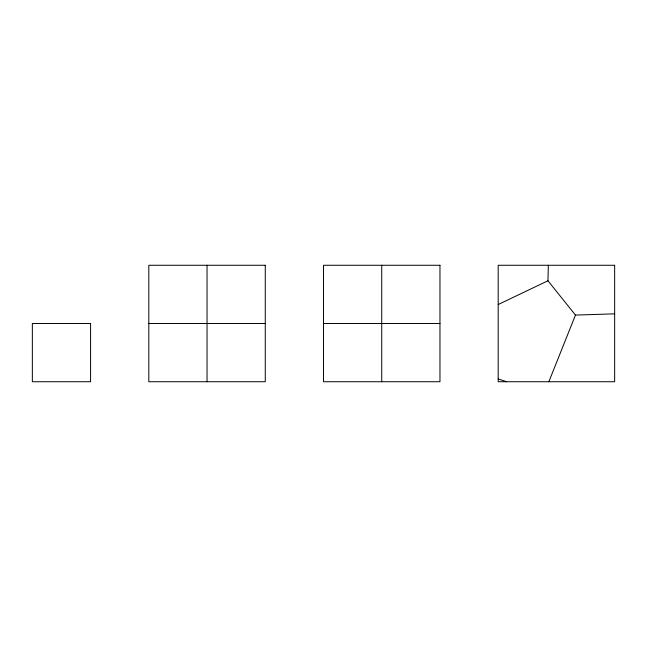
<?xml version="1.0" encoding="UTF-8"?>
<svg xmlns="http://www.w3.org/2000/svg" width="647" height="647" viewBox="0 0 647 647"><rect width="100%" height="100%" fill="white"/><g stroke="black" fill="none" stroke-linecap="round" stroke-linejoin="round"><path stroke-width="0.97" d="M614.65 313.835L575.466 315.073L547.952 280.774L548.332 265.27M548.85 381.73L575.466 315.073M498.19 304.543L547.952 280.774M148.81 323.5L265.27 323.5M323.5 323.5L439.96 323.5M498.19 378.98L506.682 381.73M381.73 265.27L381.73 381.73M207.04 265.27L207.04 381.73M265.27 265.27L148.81 265.27L148.81 381.73L265.27 381.73L265.27 265.27M439.96 265.27L323.5 265.27L323.5 381.73L439.96 381.73L439.96 265.27M614.65 265.27L498.19 265.27L498.19 381.73L614.65 381.73L614.65 265.27M90.58 323.5L32.35 323.5L32.35 381.73L90.58 381.73L90.58 323.5"/></g></svg>
